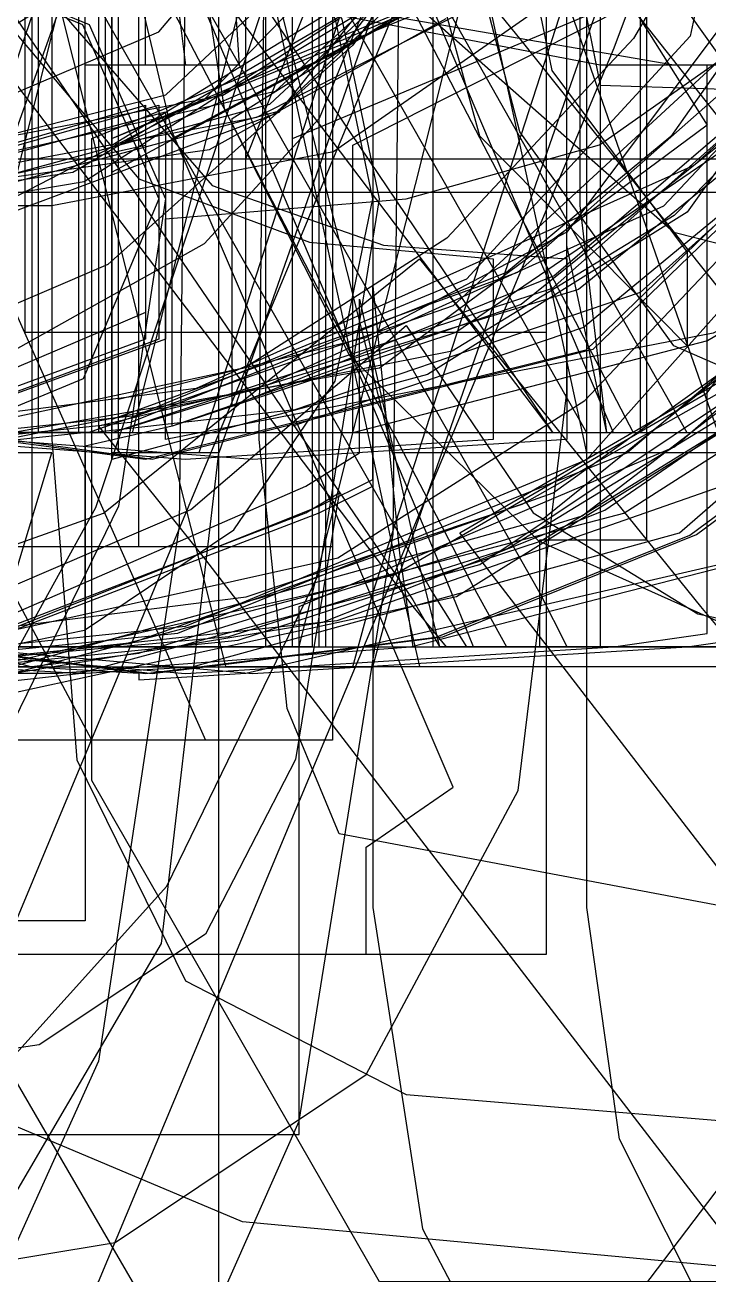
# Model space of a CAD drawing. Extents: x -3.32 to 3.32, y -1.71 to 5.73.
# Drawn here: x 0.159 to 1.061, y -0.868 to 0.781 of the extents above; entities that cross this region are included whole.
import ezdxf

# ---------------------------------------------------------------- set-up
doc = ezdxf.new("R2010")
doc.units = 0
doc.layers.get('0').update_dxf_attribs({"linetype": 'CONTINUOUS'})
for name, color, linetype in [('!', 7, 'CONTINUOUS'), ('#', 7, 'CONTINUOUS'), ('$', 7, 'CONTINUOUS'), ('%', 7, 'CONTINUOUS'), ('&', 7, 'CONTINUOUS'), ('(', 7, 'CONTINUOUS'), (')', 7, 'CONTINUOUS'), ('+', 7, 'CONTINUOUS'), (',', 7, 'CONTINUOUS'), ('.', 7, 'CONTINUOUS'), ('1', 7, 'CONTINUOUS'), ('2', 7, 'CONTINUOUS'), ('3', 7, 'CONTINUOUS'), ('4', 7, 'CONTINUOUS'), ('5', 7, 'CONTINUOUS'), ('6', 7, 'CONTINUOUS'), ('8', 7, 'CONTINUOUS'), ('9', 7, 'CONTINUOUS'), ('@', 7, 'CONTINUOUS'), ('[', 7, 'CONTINUOUS'), (']', 7, 'CONTINUOUS'), ('A', 7, 'CONTINUOUS'), ('a_', 7, 'CONTINUOUS'), ('B', 7, 'CONTINUOUS'), ('b_', 7, 'CONTINUOUS'), ('C', 7, 'CONTINUOUS'), ('c_', 7, 'CONTINUOUS'), ('D', 7, 'CONTINUOUS'), ('d_', 7, 'CONTINUOUS'), ('E', 7, 'CONTINUOUS'), ('e_', 7, 'CONTINUOUS'), ('f_', 7, 'CONTINUOUS'), ('G', 7, 'CONTINUOUS'), ('g_', 7, 'CONTINUOUS'), ('H', 7, 'CONTINUOUS'), ('h_', 7, 'CONTINUOUS'), ('I', 7, 'CONTINUOUS'), ('i_', 7, 'CONTINUOUS'), ('J', 7, 'CONTINUOUS'), ('j_', 7, 'CONTINUOUS'), ('K', 7, 'CONTINUOUS'), ('k_', 7, 'CONTINUOUS'), ('L', 7, 'CONTINUOUS'), ('l_', 7, 'CONTINUOUS'), ('M', 7, 'CONTINUOUS'), ('m_', 7, 'CONTINUOUS'), ('N', 7, 'CONTINUOUS'), ('n_', 7, 'CONTINUOUS'), ('O', 7, 'CONTINUOUS'), ('o_', 7, 'CONTINUOUS'), ('p_', 7, 'CONTINUOUS'), ('Q', 7, 'CONTINUOUS'), ('q_', 7, 'CONTINUOUS'), ('R', 7, 'CONTINUOUS'), ('S', 7, 'CONTINUOUS'), ('s_', 7, 'CONTINUOUS'), ('T', 7, 'CONTINUOUS'), ('t_', 7, 'CONTINUOUS'), ('U', 7, 'CONTINUOUS'), ('u_', 7, 'CONTINUOUS'), ('V', 7, 'CONTINUOUS'), ('v_', 7, 'CONTINUOUS'), ('W', 7, 'CONTINUOUS'), ('w_', 7, 'CONTINUOUS'), ('X', 7, 'CONTINUOUS'), ('x_', 7, 'CONTINUOUS'), ('Y', 7, 'CONTINUOUS'), ('y_', 7, 'CONTINUOUS'), ('Z', 7, 'CONTINUOUS'), ('z_', 7, 'CONTINUOUS'), ('{', 7, 'CONTINUOUS'), ('|', 7, 'CONTINUOUS'), ('}', 7, 'CONTINUOUS')]:
    doc.layers.add(name, color=color, linetype=linetype)

msp = doc.modelspace()

# ---------------------------------------------------------------- linework, layer by layer
at = {"layer": '!', "color": 7}
for points in [[(0, 1.160556), (-0.239091, 1.112459), (-0.432277, 0.981588), (-0.561459, 0.788069), (-0.608542, 0.552028), (-0.56112, 0.312567), (-0.431372, 0.116227), (-0.238074, -0.016559), (0, -0.065361), (0.237424, -0.0169), (0.43398, 0.115317), (0.567886, 0.311543), (0.617361, 0.552028), (0.568234, 0.789116), (0.434908, 0.982519), (0.238469, 1.112808), (0, 1.160556), (0, 1.160556)], [(0, 0.878333), (0.234382, 0.781983), (0.335139, 0.552028), (0.23531, 0.31433), (0, 0.216861), (-0.234178, 0.31342), (-0.326319, 0.552028), (-0.233274, 0.782914), (0, 0.878333), (0, 0.878333)]]:
    msp.add_lwpolyline(points, dxfattribs=at)
at = {"layer": '#', "color": 7}
for points in [[(0.617361, 1.504528), (0.299861, 0.243333), (0.061736, 0.243333), (0.361597, 1.433972)], [(0.044097, 1.328139), (-0.255764, 0.1375), (-0.299861, -0.038889), (-0.114653, -0.038889), (0.414514, -0.038889), (0.520347, -0.038889), (0.546806, 0.066944), (0.864306, 1.328139)]]:
    msp.add_lwpolyline(points, dxfattribs=at)
at = {"layer": '$', "color": 7}
for points in [[(-1.252361, 1.02825), (-1.393472, 0.463805), (-1.411111, 0.375639), (-1.349375, 0.322694), (-0.855785, 0.061374), (-0.299861, -0.038889), (-0.299861, -0.541583), (-0.299861, -0.682694), (-0.15875, -0.682694), (0.379236, -0.682694), (0.520347, -0.682694), (0.520347, -0.541583), (0.520347, 0.014028), (1.015105, 0.224674), (1.39008, 0.55254), (1.627845, 0.966135)], [(1.358051, 1.035694), (1.150556, 0.68439), (0.813164, 0.412461), (0.352778, 0.252223), (0.238125, 0.225694), (0.238125, 0.111028), (0.238125, -0.400472), (-0.017639, -0.400472), (-0.017639, 0.084583), (-0.017639, 0.216861), (-0.149931, 0.22561), (-0.659108, 0.306361), (-1.093611, 0.498998), (-1.014236, 0.807693), (-0.521552, 0.635273), (0, 0.560749), (0.402173, 0.616865), (0.714375, 0.790054)]]:
    msp.add_lwpolyline(points, dxfattribs=at)
at = {"layer": '%', "color": 7}
for points in [[(1.031875, 1.73389), (1.031875, 1.610446), (0.854145, 1.376801), (0.784931, 1.054807), (0.853398, 0.72152), (1.031875, 0.481557), (1.031875, 0.358057), (0.758755, 0.634698), (0.643819, 1.054807), (0.758637, 1.466749), (1.031875, 1.73389), (1.031875, 1.73389)], [(0.361597, 1.054807), (0.421524, 0.671273), (0.586813, 0.345325), (0.835727, 0.100715), (1.146528, -0.038804), (1.305278, -0.082887), (1.314097, -0.082887), (1.464028, -0.056358), (1.806724, 0.063585), (2.080757, 0.307687), (2.262502, 0.647579), (2.328333, 1.054892)]]:
    msp.add_lwpolyline(points, dxfattribs=at)
at = {"layer": '&', "color": 7}
for points in [[(-1.993194, 1.248694), (-1.873376, 0.654281), (-1.561042, 0.234472), (-1.134943, -0.006532), (-0.670278, -0.083028), (-0.582083, -0.083028), (-0.449792, -0.083028), (-0.440972, -0.083028), (-0.282222, -0.0565), (0.262276, 0.13726), (0.679097, 0.472667), (1.049514, 0.014056), (1.093611, -0.038861), (1.164167, -0.038861), (1.984375, -0.038861), (2.284236, -0.038861), (2.099028, 0.190417), (1.261181, 1.231111)], [(0.978958, 1.125278), (1.693333, 0.243333), (1.225903, 0.243333), (0.811389, 0.763695), (0.696736, 0.904806), (0.590903, 0.754861), (0.267935, 0.465439), (-0.167569, 0.278611), (-0.167569, 0.587306), (0.212618, 0.823723)]]:
    msp.add_lwpolyline(points, dxfattribs=at)
at = {"layer": '(', "color": 7}
for points in [[(0.167569, 4.970556), (0.299861, 4.970556), (0.044097, 4.273805), (-0.111163, 3.435626), (-0.185208, 2.36), (-0.113465, 1.372205), (0.079375, 0.552028), (0.396875, -0.162361), (0.246944, -0.162361), (0.002117, 0.296225), (-0.220486, 0.948889), (-0.381737, 1.732419), (-0.440972, 2.492306), (-0.385249, 3.208431), (-0.238125, 3.9475), (-0.042606, 4.555262), (0.167569, 4.970556), (0.167569, 4.970556)], [(-0.493889, 0.869528), (-0.252109, 0.144929), (0.044097, -0.391667), (0.088194, -0.444583), (0.15875, -0.444583), (0.608542, -0.444583), (0.608542, -0.303472), (0.723194, -0.224083), (0.352778, 0.640194), (0.167335, 1.421347)]]:
    msp.add_lwpolyline(points, dxfattribs=at)
at = {"layer": ')', "color": 7}
for points in [[(-0.299861, 4.970556), (-0.176389, 4.970556), (0.038195, 4.555304), (0.238125, 3.9475), (0.385249, 3.208431), (0.440972, 2.492306), (0.381737, 1.732419), (0.220486, 0.948889), (-0.002117, 0.296225), (-0.246944, -0.162361), (-0.405694, -0.162361), (-0.088194, 0.552028), (0.109056, 1.372205), (0.185208, 2.36), (0.111163, 3.435626), (-0.044097, 4.273805), (-0.299861, 4.970556), (-0.299861, 4.970556)], [(-0.167335, 1.421347), (-0.352778, 0.640194), (-0.732014, -0.224083), (-0.890764, -0.444583), (-0.617361, -0.444583), (-0.15875, -0.444583), (-0.15875, -0.303472), (-0.044097, -0.391667), (0.252109, 0.144929), (0.493889, 0.869528)]]:
    msp.add_lwpolyline(points, dxfattribs=at)
at = {"layer": '+', "color": 7}
for points in [[(-0.194028, 3.69175), (0.194028, 3.69175), (0.194028, 2.307083), (0.194028, 2.165972), (0.335139, 2.165972), (1.728611, 2.165972), (1.728611, 1.777917), (0.335139, 1.777917), (0.194028, 1.777917), (0.194028, 1.636806), (0.194028, 0.243333), (-0.194028, 0.243333), (-0.194028, 1.636806), (-0.194028, 1.777917), (-0.335139, 1.777917), (-1.728611, 1.777917), (-1.728611, 2.165972), (-0.335139, 2.165972), (-0.194028, 2.165972), (-0.194028, 2.307083), (-0.194028, 3.69175), (-0.194028, 3.69175)], [(-0.47625, 1.495694), (-0.47625, 0.102222), (-0.47625, -0.038889), (-0.335139, -0.038889), (0.335139, -0.038889), (0.47625, -0.038889), (0.47625, 0.102222), (0.47625, 1.495694)]]:
    msp.add_lwpolyline(points, dxfattribs=at)
at = {"layer": ',', "color": 7}
for points in [[(0.008819, 1.160556), (-0.23165, 1.112459), (-0.427867, 0.981588), (-0.560081, 0.788069), (-0.608542, 0.552028), (-0.479035, 0.208327), (-0.167569, 0.005194), (-0.283386, -0.24254), (-0.555625, -0.585694), (-0.79375, -0.832639), (-0.449792, -0.832639), (-0.141111, -0.832639), (-0.088194, -0.832639), (-0.052917, -0.797361), (0.34572, -0.354773), (0.546806, 0.058139), (0.626181, 0.552028), (0.577053, 0.789116), (0.443728, 0.982519), (0.247288, 1.112808), (0.008819, 1.160556), (0.008819, 1.160556)], [(0.008819, 0.878333), (0.243201, 0.781983), (0.343958, 0.552028), (0.282222, 0.146305), (0.135256, -0.154748), (-0.141111, -0.488695), (0.141111, 0.040472), (0.194028, 0.216861), (0.008819, 0.216861), (-0.229769, 0.31342), (-0.326319, 0.552028), (-0.228864, 0.782914), (0.008819, 0.878333), (0.008819, 0.878333)]]:
    msp.add_lwpolyline(points, dxfattribs=at)
at = {"layer": '.', "color": 7}
for points in [[(0, 1.160556), (-0.239091, 1.112459), (-0.432277, 0.981588), (-0.561459, 0.788069), (-0.608542, 0.552028), (-0.56112, 0.312567), (-0.431372, 0.116227), (-0.238074, -0.016559), (0, -0.065361), (0.237424, -0.0169), (0.43398, 0.115317), (0.567886, 0.311543), (0.617361, 0.552028), (0.568234, 0.789116), (0.434908, 0.982519), (0.238469, 1.112808), (0, 1.160556), (0, 1.160556)], [(0, 0.878333), (0.234382, 0.781983), (0.335139, 0.552028), (0.23531, 0.31433), (0, 0.216861), (-0.234178, 0.31342), (-0.326319, 0.552028), (-0.233274, 0.782914), (0, 0.878333), (0, 0.878333)]]:
    msp.add_lwpolyline(points, dxfattribs=at)
at = {"color": 7}
for points in [[(1.225903, 4.309083), (1.591956, 3.596437), (1.728611, 2.562861), (1.606369, 1.515037), (1.261181, 0.781305), (1.014813, 0.529893), (0.722047, 0.350821), (0, 0.208056), (-0.635, 0.349167), (-0.449792, 0.719583), (-0.017639, 0.578472), (0.489248, 0.693979), (0.881944, 1.054722), (1.121517, 1.670849), (1.208264, 2.562861), (1.147973, 3.27434), (0.996597, 3.815194), (1.225903, 4.309083), (1.225903, 4.309083)], [(-0.661458, 0.939999), (-0.961319, 0.313804), (-1.014236, 0.190332), (-0.890764, 0.12861), (-0.46962, -0.022573), (0, -0.074251), (0.439827, -0.030213), (0.838606, 0.100511), (1.188498, 0.315833), (1.481667, 0.613665), (1.711833, 0.989945)]]:
    msp.add_lwpolyline(points, dxfattribs=at)
at = {"layer": '1', "color": 7}
for points in [[(-0.026458, 5.120472), (-0.070556, 5.076389), (-1.305278, 3.841667), (-1.402292, 3.735833), (-1.305278, 3.638805), (-0.740833, 3.074361), (-0.635, 2.968528), (-0.537986, 3.074361), (-0.105833, 3.506528), (-0.105833, 0.102222), (-0.105833, -0.038889), (0.035278, -0.038889), (0.837847, -0.038889), (0.837847, 0.102222), (0.978958, 0.102222), (0.978958, 4.979361), (0.978958, 5.120472), (0.837847, 5.120472), (0.035278, 5.120472), (-0.026458, 5.120472), (-0.026458, 5.120472)], [(0.088194, 4.83825), (0.696736, 4.83825), (0.696736, 0.243333), (0.176389, 0.243333), (0.176389, 3.841667), (0.176389, 4.185639), (-0.070556, 3.938695), (-0.635, 3.37425), (-1.005417, 3.735833), (0.088194, 4.83825), (0.088194, 4.83825)]]:
    msp.add_lwpolyline(points, dxfattribs=at)
at = {"layer": '2', "color": 7}
for points in [[(-0.590903, 0.843056), (-0.837847, 0.604916), (-0.493889, 0.604916), (1.42875, 0.604916), (1.42875, 0.243333), (-1.314097, 0.243333), (-1.314097, 0.781305), (-0.079375, 1.919028)], [(-1.596319, 0.843056), (-1.596319, 0.102222), (-1.596319, -0.038889), (-1.455208, -0.038889), (1.569861, -0.038889), (1.710972, -0.038889), (1.710972, 0.102222), (1.710972, 0.746028), (1.710972, 0.887139)]]:
    msp.add_lwpolyline(points, dxfattribs=at)
at = {"layer": '3', "color": 7}
for points in [[(-1.375833, 0.913611), (-1.561042, 0.340361), (-1.596319, 0.234528), (-1.490486, 0.172778), (-0.999786, 0.00602), (-0.097014, -0.074167), (0.296957, -0.034557), (0.855486, 0.163972), (1.133435, 0.363654), (1.370075, 0.650111), (1.534629, 1.030839)], [(1.137363, 0.792517), (0.723194, 0.410917), (0.244239, 0.244102), (-0.097014, 0.208056), (-0.835987, 0.267802), (-1.243542, 0.384444), (-1.155347, 0.657861), (-1.023056, 0.587306), (-0.211667, 0.499083), (0.236839, 0.574824), (0.573264, 0.790139)]]:
    msp.add_lwpolyline(points, dxfattribs=at)
at = {"layer": '4', "color": 7}
for points in [[(0.449792, 4.83825), (0.970139, 4.83825), (0.970139, 1.866111), (1.11125, 1.866111), (1.11125, 1.725), (1.481667, 1.725), (1.481667, 1.381028), (1.11125, 1.381028), (0.970139, 1.381028), (0.970139, 1.239916), (0.970139, 0.243333), (0.449792, 0.243333), (0.449792, 4.83825), (0.449792, 4.83825)], [(0.167569, 1.098805), (0.167569, 0.102222), (0.167569, -0.038889), (0.308681, -0.038889), (1.11125, -0.038889), (1.252361, -0.038889), (1.252361, 0.102222), (1.252361, 1.098805)]]:
    msp.add_lwpolyline(points, dxfattribs=at)
at = {"layer": '5', "color": 7}
for points in [[(-1.596319, 1.063528), (-1.596319, 0.402083), (-1.596319, 0.313889), (-1.516944, 0.269806), (-1.009718, 0.061582), (-0.167569, -0.074167), (0.360272, -0.021003), (0.9525, 0.216861), (1.219389, 0.443052), (1.434964, 0.75732), (1.579082, 1.167373)], [(1.187092, 0.885512), (1.010537, 0.634123), (0.79375, 0.455), (0.297658, 0.256873), (-0.167569, 0.208056), (-0.854702, 0.310463), (-1.314097, 0.490278), (-1.314097, 0.843056), (-0.81929, 0.621631), (-0.255764, 0.51675), (0.221831, 0.587239), (0.599722, 0.807778)]]:
    msp.add_lwpolyline(points, dxfattribs=at)
at = {"layer": '6', "color": 7}
for points in [[(0.352778, 3.224306), (0.840918, 3.047083), (1.210258, 2.719212), (1.444105, 2.297721), (1.525764, 1.839639), (1.398027, 1.097768), (1.075972, 0.61375), (0.726831, 0.375752), (0.352778, 0.252139), (0.352778, 0.631389), (0.659289, 0.796278), (0.899125, 1.053586), (1.055405, 1.386428), (1.11125, 1.777917), (1.05531, 2.163076), (0.898872, 2.486259), (0.659004, 2.733084), (0.352778, 2.889167), (0.352778, 3.224306), (0.352778, 3.224306)], [(-1.695463, 1.220055), (-1.375833, 0.560833), (-0.828045, 0.106036), (-0.470954, -0.025133), (-0.061736, -0.082972), (0.070556, -0.082972), (0.070556, -0.091721), (0.229306, -0.074223), (0.758649, 0.069439), (1.27, 0.41086), (1.656464, 0.992538)]]:
    msp.add_lwpolyline(points, dxfattribs=at)
at = {"layer": '8', "color": 7}
for points in [[(1.298043, 0.907325), (1.031875, 0.534361), (0.689648, 0.320048), (0.273403, 0.208056), (0.273403, 0.587306), (0.766973, 0.852909)], [(-1.573227, 0.789998), (-1.27, 0.331669), (-0.782996, 0.035325), (-0.141111, -0.091664), (-0.008819, -0.100413), (-0.008819, -0.109162), (0.141111, -0.100413), (0.727724, 0.027299), (1.217083, 0.331754), (1.552155, 0.796895)]]:
    msp.add_lwpolyline(points, dxfattribs=at)
at = {"layer": '9', "color": 7}
for points in [[(1.178438, 1.135503), (0.961319, 0.763695), (0.714989, 0.500306), (0.448871, 0.328924), (-0.114653, 0.208056), (-0.713663, 0.254471), (-1.190625, 0.402083), (-1.049514, 0.701944), (-0.653265, 0.583976), (-0.194028, 0.552028), (0.344392, 0.689054), (0.723194, 1.045917)], [(-1.252361, 0.931222), (-1.508125, 0.384416), (-1.561042, 0.278583), (-1.455208, 0.208027), (-0.841289, -0.019772), (-0.114653, -0.074195), (0.571503, 0.078159), (0.897007, 0.285719), (1.190625, 0.596083), (1.437687, 1.017857)]]:
    msp.add_lwpolyline(points, dxfattribs=at)
at = {"layer": '@', "color": 7}
msp.add_lwpolyline([(-1.208264, 1.001693), (-0.806332, 0.620534), (-0.246944, 0.472526), (-0.229306, 0.472526), (-0.097014, 0.472526), (-0.088194, 0.472526), (0.070556, 0.507804), (0.493889, 0.666554), (0.635, 0.842943), (1.014236, 0.507804), (1.605139, 0.357859), (2.274853, 0.503831), (2.786944, 0.913498)], dxfattribs=at)
at = {"layer": '[', "color": 7}
for points in [[(-0.652639, 5.252778), (-0.652639, 5.111667), (-0.652639, -0.303472), (-0.652639, -0.444583), (-0.511528, -0.444583), (0.705556, -0.444583), (0.846667, -0.444583), (0.846667, -0.303472), (0.846667, 0.234528), (0.846667, 0.375639), (0.705556, 0.375639), (0.15875, 0.375639), (0.15875, 4.432584), (0.705556, 4.432584), (0.705556, 4.573695), (0.846667, 4.573695), (0.846667, 5.111667), (0.846667, 5.252778), (0.705556, 5.252778), (-0.511528, 5.252778), (-0.652639, 5.252778), (-0.652639, 5.252778)], [(-0.370417, 4.970556), (0.564444, 4.970556), (0.564444, 4.714806), (0.017639, 4.714806), (-0.123472, 4.714806), (-0.123472, 4.573695), (-0.123472, 0.234528), (-0.123472, 0.093417), (0.017639, 0.093417), (0.564444, 0.093417), (0.564444, -0.162361), (-0.370417, -0.162361), (-0.370417, 4.970556), (-0.370417, 4.970556)]]:
    msp.add_lwpolyline(points, dxfattribs=at)
at = {"layer": ']', "color": 7}
for points in [[(-0.652639, 5.252778), (-0.652639, 5.111667), (-0.652639, 4.573695), (-0.652639, 4.432584), (-0.511528, 4.432584), (0.026458, 4.432584), (0.026458, 0.375639), (-0.511528, 0.375639), (-0.652639, 0.375639), (-0.652639, 0.234528), (-0.652639, -0.303472), (-0.652639, -0.444583), (-0.511528, -0.444583), (0.705556, -0.444583), (0.846667, -0.444583), (0.846667, -0.303472), (0.846667, 5.111667), (0.846667, 5.252778), (0.705556, 5.252778), (-0.511528, 5.252778), (-0.652639, 5.252778), (-0.652639, 5.252778)], [(-0.370417, 4.970556), (0.564444, 4.970556), (0.564444, -0.162361), (-0.370417, -0.162361), (-0.370417, 0.093417), (0.167569, 0.093417), (0.308681, 0.093417), (0.308681, 0.234528), (0.308681, 4.573695), (0.167569, 4.573695), (0.167569, 4.714806), (-0.370417, 4.714806), (-0.370417, 4.970556), (-0.370417, 4.970556)]]:
    msp.add_lwpolyline(points, dxfattribs=at)
at = {"layer": 'A', "color": 7}
msp.add_lwpolyline([(-0.493889, 5.111667), (-0.529167, 5.014639), (-2.2225, 0.146305), (-2.293056, -0.038889), (-2.090208, -0.038889), (-1.27, -0.038889), (-1.164167, -0.038889), (-1.137708, 0.058139), (-0.820208, 0.966528), (-0.626181, 0.966528), (0.635, 0.966528), (0.820208, 0.966528), (1.137708, 0.058139), (1.172986, -0.038889), (1.27, -0.038889), (2.090208, -0.038889), (2.293056, -0.038889), (2.2225, 0.146305), (0.529167, 5.014639), (0.396875, 4.970556), (0.396875, 5.111667), (-0.396875, 5.111667), (-0.493889, 5.111667), (-0.493889, 5.111667)], dxfattribs=at)
at = {"layer": 'a_', "color": 7}
for points in [[(-1.658056, 1.20478), (-1.554956, 0.620234), (-1.27, 0.217002), (-0.85544, -0.006553), (-0.379236, -0.074026), (-0.255764, -0.065277), (-0.15875, -0.038748), (-0.15875, -0.056246), (0.017639, -0.012134), (0.37759, 0.1421), (0.661458, 0.384727), (0.829028, 0.137782), (1.046047, 0.004302), (1.287639, -0.047412), (1.375833, -0.047412), (1.411111, 0.031949), (1.631597, 0.472921), (1.702153, 0.614032), (1.552222, 0.666667), (1.508125, 0.719583), (1.455208, 0.869528)], [(1.181806, 0.816583), (1.261181, 0.587306), (1.340556, 0.51675), (1.217083, 0.269806), (1.014236, 0.357972), (0.811389, 0.640194), (0.705556, 1.045917), (0.546806, 0.657861), (0.39482, 0.492476), (0.123472, 0.340361), (0.123472, 0.543194), (0.395251, 0.683709), (0.608542, 0.904806)]]:
    msp.add_lwpolyline(points, dxfattribs=at)
at = {"layer": 'B', "color": 7}
for points in [[(-1.728611, 4.979361), (-1.728611, 0.102222), (-1.5875, 0.102222), (-1.5875, -0.038889), (-0.79375, -0.038889), (-0.661458, -0.038889), (-0.652639, -0.038889), (-0.520347, -0.038889), (0.246944, -0.038889), (0.57047, -0.004557), (1.102431, 0.181583), (1.377989, 0.37435), (1.614894, 0.654799), (1.780776, 1.031578)], [(1.382623, 0.79911), (0.970139, 0.428528), (0.514639, 0.273404), (0.246944, 0.243333), (-0.379236, 0.243333), (-0.379236, 0.543194), (0.194028, 0.543194), (0.56568, 0.614367), (0.855486, 0.816583)]]:
    msp.add_lwpolyline(points, dxfattribs=at)
at = {"layer": 'b_', "color": 7}
for points in [[(-1.693333, 5.243972), (-1.693333, 0.102222), (-1.552222, 0.102222), (-1.552222, -0.038889), (-0.79375, -0.038889), (-0.661458, -0.038889), (-0.652639, 0.093417), (-0.626181, 0.419722), (-0.626181, 0.260972), (-0.626181, 0.181583), (-0.555625, 0.146305), (-0.156554, -0.012783), (0.3175, -0.074167), (0.701129, -0.026402), (1.035693, 0.108329), (1.317635, 0.31718), (1.543403, 0.587306), (1.831268, 1.260113)], [(1.555575, 1.332288), (1.305278, 0.746028), (0.898552, 0.352232), (0.3175, 0.208056), (-0.041738, 0.255162), (-0.343958, 0.366806), (-0.343958, 0.666667), (0.052917, 0.560833), (0.48147, 0.676795), (0.811389, 0.984167)]]:
    msp.add_lwpolyline(points, dxfattribs=at)
at = {"layer": 'C', "color": 7}
for points in [[(-1.518462, 1.037438), (-1.278819, 0.666751), (-0.981881, 0.369682), (-0.635693, 0.148253), (0.167569, -0.065277), (0.308681, -0.074026), (0.308681, -0.082774), (0.449792, -0.074026), (1.173268, 0.092288), (1.781528, 0.499224), (1.896181, 0.605058), (1.781528, 0.702086), (1.234722, 1.187169)], [(1.128889, 0.896029), (1.464028, 0.604973), (1.05861, 0.364819), (0.590903, 0.24339), (0.590903, 0.62264), (1.128889, 0.896029), (1.128889, 0.896029)], [(0.432153, 0.869669), (0.440972, 0.728558), (0.3175, 0.728558), (0.3175, 0.852002)]]:
    msp.add_lwpolyline(points, dxfattribs=at)
at = {"layer": 'c_', "color": 7}
for points in [[(-1.502161, 1.203068), (-1.158551, 0.571434), (-0.619312, 0.12857), (0.088194, -0.065277), (0.229306, -0.074026), (0.238125, -0.074026), (0.379236, -0.065277), (1.021679, 0.11131), (1.508125, 0.534446), (1.569861, 0.613835), (1.508125, 0.702029), (1.208264, 1.134168)], [(0.352778, 0.869528), (0.370417, 0.728417), (0.238125, 0.728417), (0.238125, 0.851861)], [(1.058333, 0.860751), (1.208264, 0.640251), (0.895111, 0.382098), (0.511528, 0.252195), (0.511528, 0.631445), (1.058333, 0.860751), (1.058333, 0.860751)]]:
    msp.add_lwpolyline(points, dxfattribs=at)
at = {"layer": 'D', "color": 7}
for points in [[(-2.054931, 4.979361), (-2.054931, 0.102222), (-1.913819, 0.102222), (-1.913819, -0.038889), (-1.120069, -0.038889), (-0.987778, -0.038889), (-0.978958, -0.038889), (-0.846667, -0.038889), (-0.070556, -0.038889), (0.450615, 0.026703), (0.814412, 0.149004), (1.199444, 0.366806), (1.566893, 0.707091), (1.876393, 1.192281)], [(1.358601, 0.888272), (1.040694, 0.596111), (0.384269, 0.301707), (-0.070556, 0.243333), (-0.705556, 0.243333), (-0.705556, 0.543194), (-0.335139, 0.543194), (0.419633, 0.688567), (0.716028, 0.867973)]]:
    msp.add_lwpolyline(points, dxfattribs=at)
at = {"layer": 'd_', "color": 7}
for points in [[(-1.807296, 1.144451), (-1.645428, 0.741975), (-1.411111, 0.39325), (-1.411111, 0.384501), (-1.402292, 0.39325), (-0.898871, 0.035738), (-0.326319, -0.074167), (0.147735, -0.012783), (0.546806, 0.146305), (0.617361, 0.181583), (0.617361, 0.260972), (0.617361, 0.437361), (0.652639, 0.084583), (0.670278, -0.038889), (0.79375, -0.038889), (1.552222, -0.038889), (1.693333, -0.038889), (1.693333, 0.102222), (1.693333, 5.243972)], [(0.890764, 5.102861), (1.411111, 5.102861), (1.411111, 0.243333), (0.926042, 0.243333), (0.890764, 0.543194), (0.890764, 0.560692), (0.890764, 5.10272), (0.890764, 5.102861)], [(-0.820208, 0.984167), (-0.497735, 0.676181), (-0.070556, 0.560833), (0.335139, 0.675472), (0.335139, 0.366806), (0.032919, 0.255162), (-0.326319, 0.208056), (-0.798711, 0.290761), (-1.199444, 0.569639), (-1.199444, 0.578388), (-1.535907, 1.226289)]]:
    msp.add_lwpolyline(points, dxfattribs=at)
at = {"layer": 'E', "color": 7}
for points in [[(-1.5875, 4.979361), (-1.5875, 0.102222), (-1.446389, 0.102222), (-1.446389, -0.038889), (-0.643819, -0.038889), (-0.502708, -0.038889), (-0.502708, 0.102222), (-0.370417, 0.102222), (-0.370417, -0.038889), (1.605139, -0.038889), (1.74625, -0.038889), (1.74625, 0.102222), (1.74625, 0.701944), (1.74625, 0.843056)], [(-0.229306, 0.560833), (1.464028, 0.560833), (1.464028, 0.243333), (-0.229306, 0.243333), (-0.229306, 0.560833), (-0.229306, 0.560833)]]:
    msp.add_lwpolyline(points, dxfattribs=at)
at = {"layer": 'e_', "color": 7}
for points in [[(-0.308681, 3.69175), (-0.308681, 3.3125), (-0.694021, 3.084147), (-0.943681, 2.748056), (-1.082253, 2.318919), (-1.120069, 1.936667), (-1.05349, 1.423618), (-0.837847, 0.992972), (-0.454767, 0.695884), (0.079375, 0.587306), (0.464504, 0.65953), (0.908403, 0.887139), (1.058333, 0.649028), (0.626202, 0.328434), (-0.008819, 0.216861), (-0.630863, 0.35377), (-1.128642, 0.728209), (-1.458974, 1.285744), (-1.578681, 1.971944), (-1.478945, 2.593704), (-1.206887, 3.110369), (-0.803225, 3.487773), (-0.308681, 3.69175), (-0.308681, 3.69175)], [(-1.72025, 1.185534), (-1.331489, 0.537232), (-0.744414, 0.096989), (-0.392069, -0.02327), (-0.008819, -0.065305), (0.42775, -0.025617), (0.794967, 0.090506), (1.102045, 0.278655), (1.358194, 0.534417), (1.419931, 0.613806), (1.367014, 0.702001), (1.075972, 1.151807)]]:
    msp.add_lwpolyline(points, dxfattribs=at)
at = {"layer": 'f_', "color": 7}
msp.add_lwpolyline([(-0.846667, 2.977361), (-0.846667, 0.102222), (-0.846667, -0.038889), (-0.705556, -0.038889), (0.097014, -0.038889), (0.238125, -0.038889), (0.238125, 0.102222), (0.238125, 2.977361)], dxfattribs=at)
at = {"layer": 'G', "color": 7}
for points in [[(-1.831784, 1.51624), (-1.446389, 0.719696), (-1.169479, 0.420494), (-0.845222, 0.190628), (-0.088194, -0.056415), (0.061736, -0.073913), (0.070556, -0.073913), (0.202847, -0.073913), (0.667223, -0.039002), (1.127929, 0.078713), (1.556042, 0.298705), (1.922639, 0.640448), (1.949097, 0.68456), (1.949097, 0.728671), (1.949097, 2.616004)], [(0.343958, 2.474639), (1.666875, 2.474639), (1.666875, 0.790139), (1.38928, 0.541765), (1.066077, 0.374856), (0.343958, 0.234528), (0.343958, 0.525556), (0.661458, 0.552084), (0.916394, 0.623035), (1.128889, 0.772556), (1.164167, 0.81664), (1.164167, 0.869584), (1.164167, 2.069029), (1.164167, 2.21014), (1.023056, 2.21014), (0.343958, 2.21014), (0.343958, 2.474695), (0.343958, 2.474639)]]:
    msp.add_lwpolyline(points, dxfattribs=at)
at = {"layer": 'g_', "color": 7}
for points in [[(0.934861, 3.69175), (1.393472, 3.69175), (1.393472, 0.111028), (1.393472, 0.102279), (1.240007, -0.533557), (0.926042, -0.947249), (0.483054, -1.181614), (-0.070556, -1.255916), (-0.677379, -1.14702), (-1.181806, -0.823749), (-0.917222, -0.559194), (-0.599722, -0.806138), (-0.141111, -0.894304), (0.277446, -0.82479), (0.608542, -0.603277), (0.809118, -0.228489), (0.873125, 0.296306), (0.873125, 3.427195), (0.934861, 3.691807), (0.934861, 3.69175)], [(-0.837847, 0.992972), (-0.511537, 0.679218), (-0.079375, 0.560833), (0.3175, 0.675472), (0.3175, 0.366806), (0.018217, 0.256951), (-0.335139, 0.208056), (-0.920172, 0.353142), (-1.331736, 0.746028), (-1.582582, 1.324005)], [(-0.718363, -0.026029), (-0.335139, -0.074167), (0.135689, -0.013683), (0.529167, 0.1375), (0.573264, 0.164029), (0.515411, -0.187945), (0.396875, -0.418083), (0.177496, -0.564168), (-0.141111, -0.612082), (-0.502708, -0.541527), (-0.811389, -0.303416)]]:
    msp.add_lwpolyline(points, dxfattribs=at)
at = {"layer": 'H', "color": 7}
msp.add_lwpolyline([(0.917222, 2.157139), (0.917222, 0.102222), (0.917222, -0.038889), (1.058333, -0.038889), (1.852083, -0.038889), (1.993194, -0.038889), (1.993194, 0.102222), (1.993194, 4.979361)], dxfattribs=at)
at = {"layer": 'h_', "color": 7}
for points in [[(0.414514, 3.735833), (0.855131, 3.627365), (1.225903, 3.321305), (1.374538, 3.096358), (1.455051, 2.822312), (1.499306, 2.20125), (1.499306, 0.243333), (0.978958, 0.243333), (0.978958, 2.130694), (0.958015, 2.581961), (0.855486, 2.986195), (0.597039, 3.289545), (0.167569, 3.409528), (-0.238125, 3.3125), (-0.238125, 3.541806), (0.090029, 3.677089), (0.414514, 3.735833), (0.414514, 3.735833)], [(0.696736, 2.130694), (0.696736, 0.102222), (0.696736, -0.038889), (0.837847, -0.038889), (1.640417, -0.038889), (1.781528, -0.038889), (1.781528, 0.102222), (1.781528, 0.234528), (1.781528, 2.20125)]]:
    msp.add_lwpolyline(points, dxfattribs=at)
at = {"layer": 'I', "color": 7}
for points in [[(-0.537986, 5.120472), (-0.537986, 4.979361), (-0.537986, 0.102222), (-0.537986, -0.038889), (-0.396875, -0.038889), (0.414514, -0.038889), (0.555625, -0.038889), (0.555625, 0.102222), (0.555625, 4.979361), (0.414514, 4.979361), (0.414514, 5.120472), (-0.396875, 5.120472), (-0.537986, 5.120472), (-0.537986, 5.120472)], [(-0.255764, 4.83825), (0.273403, 4.83825), (0.273403, 0.243333), (-0.255764, 0.243333), (-0.255764, 4.83825), (-0.255764, 4.83825)]]:
    msp.add_lwpolyline(points, dxfattribs=at)
at = {"layer": 'i_', "color": 7}
for points in [[(-0.546806, 3.973972), (-0.546806, 3.832861), (-0.546806, 0.102222), (-0.546806, -0.038889), (-0.405694, -0.038889), (0.405694, -0.038889), (0.546806, -0.038889), (0.546806, 0.102222), (0.546806, 3.832861), (0.405694, 3.832861), (0.405694, 3.973972), (-0.405694, 3.973972), (-0.546806, 3.973972), (-0.546806, 3.973972)], [(-0.264583, 3.69175), (0.264583, 3.69175), (0.264583, 0.243333), (-0.264583, 0.243333), (-0.264583, 3.69175), (-0.264583, 3.69175)]]:
    msp.add_lwpolyline(points, dxfattribs=at)
at = {"layer": 'J', "color": 7}
for points in [[(0.617361, 4.935278), (1.146528, 4.935278), (1.146528, 1.284028), (1.03596, 0.766453), (0.740833, 0.446195), (0.304417, 0.265689), (-0.229306, 0.208056), (-0.850382, 0.316408), (-1.499306, 0.578472), (-1.305278, 0.869528), (-0.943681, 0.719583), (-0.308681, 0.61375), (0.042912, 0.647966), (0.335139, 0.7725), (0.537656, 1.011923), (0.617361, 1.34575), (0.617361, 4.935278), (0.617361, 4.935278)], [(-1.481667, 1.125362), (-1.825625, 0.58739), (-1.887361, 0.481557), (-1.790347, 0.402168), (-1.015036, 0.048261), (-0.229306, -0.074082), (0.370305, -0.01188), (0.899583, 0.20814), (1.282707, 0.637139), (1.42875, 1.284112)]]:
    msp.add_lwpolyline(points, dxfattribs=at)
at = {"layer": 'j_', "color": 7}
for points in [[(-0.149931, 3.69175), (0.370417, 3.69175), (0.370417, 0.895972), (0.362142, 0.120277), (0.255764, -0.585694), (0.130894, -0.862375), (-0.052917, -1.07075), (-0.315313, -1.206298), (-0.687917, -1.255972), (-1.243542, -1.123695), (-1.120069, -0.885556), (-0.79375, -0.956111), (-0.536924, -0.88944), (-0.352778, -0.717972), (-0.194028, -0.224083), (-0.149931, 0.895972), (-0.149931, 0.904721), (-0.149931, 3.691666), (-0.149931, 3.69175)], [(-0.432153, 0.904806), (-0.467431, -0.18), (-0.590903, -0.568056), (-0.79375, -0.673889), (-1.128889, -0.612139), (-1.252361, -0.532778), (-1.322917, -0.665084), (-1.578681, -1.141305), (-1.640417, -1.264806), (-1.534583, -1.326528), (-1.143388, -1.481013), (-0.687917, -1.538194), (-0.229694, -1.474031), (0.123472, -1.29125), (0.367687, -1.009409), (0.520347, -0.665084), (0.644121, 0.109676), (0.652639, 0.895972)]]:
    msp.add_lwpolyline(points, dxfattribs=at)
at = {"layer": 'K', "color": 7}
for points in [[(0.749653, 4.83825), (1.322917, 4.83825), (-0.105833, 2.545194), (0.008819, 2.474639), (-0.105833, 2.395278), (1.42875, 0.243333), (0.855486, 0.243333), (-0.370417, 2.060139), (-0.370417, 2.959722), (0.749653, 4.83825), (0.749653, 4.83825)], [(-0.635, 1.936808), (0.670278, 0.023002), (0.705556, -0.038748), (0.784931, -0.038748), (1.702153, -0.038748), (1.975556, -0.038748), (1.816806, 0.181724), (0.185208, 2.47478)]]:
    msp.add_lwpolyline(points, dxfattribs=at)
at = {"layer": 'k_', "color": 7}
for points in [[(0.705556, 3.69175), (1.252361, 3.69175), (0.097014, 2.051305), (0.211667, 1.971944), (0.105833, 1.88375), (1.402292, 0.243333), (0.855486, 0.243333), (-0.15875, 1.583889), (-0.15875, 2.412917), (0.705556, 3.69175), (0.705556, 3.69175)], [(-0.414514, 1.442721), (0.670278, 0.013971), (0.714375, -0.038945), (0.784931, -0.038945), (1.702153, -0.038945), (1.993194, -0.038945), (1.807986, 0.19036), (0.396875, 1.971888)]]:
    msp.add_lwpolyline(points, dxfattribs=at)
at = {"layer": 'L', "color": 7}
for points in [[(-1.314097, 5.120472), (-1.314097, 4.979361), (-1.455208, 4.979361), (-1.455208, 0.102222), (-1.455208, -0.038889), (-1.314097, -0.038889), (1.728611, -0.038889), (1.869722, -0.038889), (1.869722, 0.102222), (1.869722, 0.701944), (1.869722, 0.843056), (1.728611, 0.843056), (-0.370417, 0.843056), (-0.370417, 4.979361), (-0.370417, 5.120472), (-0.511528, 5.120472), (-1.314097, 5.120472), (-1.314097, 5.120472)], [(-1.172986, 4.83825), (-0.652639, 4.83825), (-0.652639, 0.701944), (-0.652639, 0.560833), (-0.511528, 0.560833), (1.5875, 0.560833), (1.5875, 0.243333), (-1.172986, 0.243333), (-1.172986, 4.83825), (-1.172986, 4.83825)]]:
    msp.add_lwpolyline(points, dxfattribs=at)
at = {"layer": 'l_', "color": 7}
for points in [[(-0.79375, 5.385084), (-0.79375, 5.243972), (-0.79375, 1.363417), (-0.79375, 1.284028), (-0.687917, 0.587306), (-0.460979, 0.198654), (-0.035278, -0.038889), (0.370417, -0.074167), (0.934861, -0.038889), (1.058333, -0.021391), (1.058333, 0.102081), (1.058333, 0.587165), (1.058333, 0.728276), (0.917222, 0.728276), (0.458611, 0.816442), (0.343281, 0.9512), (0.299861, 1.239775), (0.299861, 5.243831), (0.299861, 5.384942), (0.15875, 5.384942), (-0.652639, 5.384942), (-0.79375, 5.384942), (-0.79375, 5.385084)], [(-0.511528, 5.102861), (0.017639, 5.102861), (0.017639, 1.239916), (0.094975, 0.83182), (0.308681, 0.578472), (0.534069, 0.494769), (0.776111, 0.472639), (0.776111, 0.234528), (0.370417, 0.207999), (0.026458, 0.234528), (-0.26098, 0.394626), (-0.423333, 0.684306), (-0.511528, 1.284028), (-0.511528, 1.363417), (-0.511528, 5.102861), (-0.511528, 5.102861)]]:
    msp.add_lwpolyline(points, dxfattribs=at)
at = {"layer": 'M', "color": 7}
msp.add_lwpolyline([(-1.305278, 2.721583), (-0.485069, 0.693139), (-0.449792, 0.604916), (-0.352778, 0.604916), (-0.141111, 0.604916), (-0.008819, 0.604916), (0, 0.604916), (0.132292, 0.604916), (0.352778, 0.604916), (0.449792, 0.604916), (0.485069, 0.693139), (1.305278, 2.721583), (1.305278, 0.102222), (1.305278, -0.038889), (1.446389, -0.038889), (2.248958, -0.038889), (2.390069, -0.038889), (2.390069, 0.102222), (2.390069, 4.979361)], dxfattribs=at)
at = {"layer": 'm_', "color": 7}
for points in [[(-0.687917, 3.718477), (-0.246919, 3.611454), (0.114653, 3.277504), (0.252044, 2.813517), (0.255764, 2.201532), (0.255764, 0.243616), (-0.255764, 0.243616), (-0.255764, 2.130977), (-0.308681, 2.951199), (-0.47625, 3.268699), (-0.846667, 3.400977), (-1.252361, 3.295143), (-1.252361, 3.542088), (-0.687917, 3.718477), (-0.687917, 3.718477)], [(-0.537986, 2.130836), (-0.537986, 0.102363), (-0.537986, -0.038748), (-0.396875, -0.038748), (0.396875, -0.038748), (0.537986, -0.038748), (0.537986, 0.102363), (0.537986, 2.201391)]]:
    msp.add_lwpolyline(points, dxfattribs=at)
at = {"layer": 'N', "color": 7}
for points in [[(-0.802569, 2.915752), (0.837847, 0.03178), (0.873125, -0.038776), (0.961319, -0.038776), (1.763889, -0.038776), (1.905, -0.038776), (1.905, 0.102335), (1.905, 4.979474)], [(1.102431, 4.83825), (1.622778, 4.83825), (1.622778, 0.243333), (1.031875, 0.243333), (-0.537986, 3.021472), (-0.537986, 3.965139), (0.837847, 1.548611), (1.102431, 1.081195), (1.102431, 1.619167), (1.102431, 4.83825), (1.102431, 4.83825)]]:
    msp.add_lwpolyline(points, dxfattribs=at)
at = {"layer": 'n_', "color": 7}
for points in [[(0.335139, 3.735833), (0.775756, 3.627365), (1.146528, 3.321305), (1.295163, 3.096358), (1.375676, 2.822312), (1.419931, 2.20125), (1.419931, 0.243333), (0.899583, 0.243333), (0.899583, 2.130694), (0.87864, 2.581961), (0.776111, 2.986195), (0.517664, 3.289545), (0.088194, 3.409528), (-0.3175, 3.3125), (-0.3175, 3.541806), (0.010654, 3.677089), (0.335139, 3.735833), (0.335139, 3.735833)], [(0.617361, 2.130694), (0.617361, 0.102222), (0.617361, -0.038889), (0.758472, -0.038889), (1.561042, -0.038889), (1.702153, -0.038889), (1.702153, 0.102222), (1.702153, 0.234528), (1.702153, 2.20125)]]:
    msp.add_lwpolyline(points, dxfattribs=at)
at = {"layer": 'O', "color": 7}
for points in [[(0.273403, 4.873528), (0.888384, 4.685239), (1.384653, 4.282639), (1.75369, 3.564821), (1.887361, 2.562861), (1.753738, 1.556824), (1.384653, 0.83425), (0.888478, 0.432207), (0.273403, 0.243333), (0.273403, 0.631389), (0.678163, 0.797318), (1.014236, 1.125278), (1.269911, 1.723949), (1.367014, 2.562861), (1.27006, 3.398267), (1.014236, 4.000417), (0.678096, 4.330715), (0.273403, 4.494306), (0.273403, 4.873528), (0.273403, 4.873528)], [(-1.839195, 1.030167), (-1.596319, 0.657946), (-1.296669, 0.359679), (-0.948524, 0.137479), (-0.141111, -0.074082), (-0.008819, -0.082831), (0.008819, -0.082831), (0.141111, -0.074082), (0.948524, 0.137479), (1.296669, 0.359679), (1.596319, 0.657946), (1.839195, 1.030167)]]:
    msp.add_lwpolyline(points, dxfattribs=at)
at = {"layer": 'o_', "color": 7}
for points in [[(0.273403, 3.674083), (0.816539, 3.479095), (1.227541, 3.108125), (1.487793, 2.59019), (1.578681, 1.954306), (1.48501, 1.327312), (1.220119, 0.818841), (0.80819, 0.454769), (0.273403, 0.260972), (0.273403, 0.622584), (0.584505, 0.813258), (0.820646, 1.115449), (0.970579, 1.504138), (1.023056, 1.954306), (0.966622, 2.445429), (0.802569, 2.871528), (0.57528, 3.148434), (0.273403, 3.321305), (0.273403, 3.674083), (0.273403, 3.674083)], [(-1.73268, 1.204084), (-1.391828, 0.574144), (-0.855566, 0.131618), (-0.149931, -0.065277), (-0.008819, -0.074026), (0, -0.074026), (0.141111, -0.065277), (0.840623, 0.129011), (1.383936, 0.566414), (1.735784, 1.192889)]]:
    msp.add_lwpolyline(points, dxfattribs=at)
at = {"layer": 'p_', "color": 7}
for points in [[(-1.684514, 3.832861), (-1.684514, -1.370639), (-1.684514, -1.51175), (-1.543403, -1.51175), (-0.740833, -1.51175), (-0.599722, -1.51175), (-0.599722, -1.370639), (-0.599722, 0.172778), (-0.537986, 0.1375), (-0.144509, -0.013683), (0.326319, -0.074167), (0.709791, -0.026049), (1.044332, 0.109271), (1.326342, 0.31824), (1.552222, 0.587306), (1.840148, 1.251565)], [(1.564334, 1.323825), (1.314097, 0.746028), (0.907551, 0.353195), (0.326319, 0.208056), (-0.027036, 0.256951), (-0.326319, 0.366806), (-0.326319, 0.657861), (0.061736, 0.552028), (0.491281, 0.667323), (0.820208, 0.975361)]]:
    msp.add_lwpolyline(points, dxfattribs=at)
at = {"layer": 'Q', "color": 7}
for points in [[(-2.06284, 1.508895), (-1.666875, 0.710834), (-1.387057, 0.412818), (-1.06072, 0.185093), (-0.299861, -0.056443), (-0.291042, -0.056443), (-0.282222, -0.056443), (-0.167569, -0.056443), (-0.035278, -0.056443), (-0.035278, -0.259276), (-0.035278, -0.294554), (-0.017639, -0.329832), (0.423333, -1.088332), (0.467431, -1.158888), (0.546806, -1.158888), (1.419931, -1.158888), (1.710972, -1.158888), (1.534583, -0.929554), (0.732014, 0.111112), (1.288665, 0.434906), (1.736383, 0.966983)], [(1.442494, 1.011369), (1.00076, 0.542184), (0.47625, 0.305084), (0.255764, 0.252139), (0.396875, 0.07575), (1.128889, -0.87675), (0.626181, -0.87675), (0.246944, -0.215278), (0.246944, 0.631389), (0.651705, 0.797318)]]:
    msp.add_lwpolyline(points, dxfattribs=at)
at = {"layer": 'q_', "color": 7}
for points in [[(-1.831989, 1.251396), (-1.543403, 0.587306), (-1.034852, 0.109324), (-0.700724, -0.026029), (-0.3175, -0.074167), (0.153328, -0.013683), (0.546806, 0.1375), (0.617361, 0.172778), (0.617361, -0.382861), (0.683083, -0.8071), (0.871259, -1.165689), (1.168407, -1.428309), (1.561042, -1.564639), (1.666875, -1.573388), (1.710972, -1.485193), (1.807986, -1.282332), (1.878542, -1.132415), (1.922639, -1.06186), (2.002014, -0.947221), (1.887361, -0.867832), (1.719792, -0.638526), (1.702153, -0.329832), (1.702153, 3.832946)], [(0.9525, 3.69175), (1.419931, 3.69175), (1.419931, -0.329916), (1.446389, -0.709167), (1.649236, -0.982584), (1.631597, -1.009112), (1.552222, -1.159057), (1.516944, -1.229613), (1.260538, -1.116816), (1.066092, -0.935036), (0.942732, -0.688878), (0.899583, -0.382946), (0.899583, 3.453526), (0.9525, 3.691666), (0.9525, 3.69175)], [(-0.811389, 0.992972), (-0.480332, 0.679472), (-0.044097, 0.560833), (0.343958, 0.666667), (0.343958, 0.366806), (0.041265, 0.256368), (-0.3175, 0.208056), (-0.898123, 0.353142), (-1.305278, 0.746028), (-1.556124, 1.324005)]]:
    msp.add_lwpolyline(points, dxfattribs=at)
at = {"layer": 'R', "color": 7}
for points in [[(-0.132292, 1.733749), (0.749653, 0.040416), (0.79375, -0.038945), (0.881944, -0.038945), (1.719792, -0.038945), (1.966736, -0.038945), (1.843264, 0.172721), (0.784931, 1.99836)], [(0.485069, 1.945472), (1.472847, 0.243333), (0.961319, 0.243333), (0.079375, 1.936667)]]:
    msp.add_lwpolyline(points, dxfattribs=at)
at = {"layer": 'S', "color": 7}
for points in [[(0.432153, 2.650943), (1.058333, 2.298165), (1.327411, 1.952715), (1.42875, 1.433888), (1.362564, 1.054989), (1.169204, 0.718285), (0.856467, 0.450543), (0.432153, 0.278526), (0.432153, 0.657777), (0.811389, 0.895888), (0.937607, 1.148441), (0.978958, 1.451498), (0.924619, 1.712572), (0.784931, 1.927777), (0.432153, 2.192332), (0.432153, 2.650943), (0.432153, 2.650943)], [(-1.252361, 1.028391), (-1.393472, 0.463946), (-1.411111, 0.37578), (-1.349375, 0.322835), (-1.043845, 0.129066), (-0.693637, 0.010465), (0.008819, -0.06522), (0.026458, -0.06522), (0.149931, -0.06522), (0.167569, -0.06522), (0.308681, -0.04744), (0.893346, 0.13383), (1.334766, 0.472043), (1.613717, 0.920931)]]:
    msp.add_lwpolyline(points, dxfattribs=at)
at = {"layer": 's_', "color": 7}
for points in [[(0.282222, 2.0425), (0.837847, 1.804361), (1.076273, 1.558951), (1.164167, 1.187028), (1.086796, 0.793233), (0.873125, 0.507917), (0.607993, 0.368679), (0.282222, 0.287416), (0.282222, 0.622584), (0.573264, 0.746028), (0.702131, 0.914168), (0.749653, 1.125278), (0.697085, 1.3356), (0.564444, 1.495694), (0.282222, 1.645639), (0.282222, 2.0425), (0.282222, 2.0425)], [(-1.058333, 1.010696), (-1.393472, 0.472695), (-1.472847, 0.358028), (-1.358194, 0.287473), (-0.745561, -0.008254), (-0.132292, -0.07411), (0, -0.07411), (0.008819, -0.07411), (0.149931, -0.056612), (0.644873, 0.055525), (1.058333, 0.296165), (1.341691, 0.678943), (1.446389, 1.186943)]]:
    msp.add_lwpolyline(points, dxfattribs=at)
at = {"layer": 'T', "color": 7}
for points in [[(-2.002014, 5.120472), (-2.002014, 4.979361), (-2.002014, 4.441389), (-2.002014, 4.300278), (-1.860903, 4.300278), (-0.537986, 4.300278), (-0.537986, 0.102222), (-0.537986, -0.038889), (-0.396875, -0.038889), (0.396875, -0.038889), (0.537986, -0.038889), (0.537986, 0.102222), (0.537986, 4.300278), (1.852083, 4.300278), (1.993194, 4.300278), (1.993194, 4.441389), (1.993194, 4.979361), (1.852083, 4.979361), (1.852083, 5.120472), (-1.860903, 5.120472), (-2.002014, 5.120472), (-2.002014, 5.120472)], [(-1.719792, 4.83825), (1.710972, 4.83825), (1.710972, 4.5825), (0.396875, 4.5825), (0.255764, 4.5825), (0.255764, 4.441389), (0.255764, 0.243333), (-0.255764, 0.243333), (-0.255764, 4.441389), (-0.255764, 4.5825), (-0.396875, 4.5825), (-1.719792, 4.5825), (-1.719792, 4.83825), (-1.719792, 4.83825)]]:
    msp.add_lwpolyline(points, dxfattribs=at)
at = {"layer": 't_', "color": 7}
for points in [[(-0.687917, 1.284028), (-0.590903, 0.587306), (-0.363643, 0.197045), (-0.177974, 0.049449), (0.061736, -0.038889), (0.458611, -0.074167), (1.031875, -0.038889), (1.155347, -0.021391), (1.155347, 0.102081), (1.155347, 0.587165), (1.155347, 0.728276), (1.014236, 0.728276), (0.555625, 0.807637)], [(0.186862, 0.821899), (0.405694, 0.569639), (0.63169, 0.490849), (0.873125, 0.472639), (0.873125, 0.234528), (0.458611, 0.207999), (0.114653, 0.234528), (-0.162383, 0.388642), (-0.3175, 0.675472), (-0.405694, 1.284028)]]:
    msp.add_lwpolyline(points, dxfattribs=at)
at = {"layer": 'U', "color": 7}
for points in [[(1.225903, 4.83825), (1.755069, 4.83825), (1.755069, 2.562861), (1.636256, 1.554824), (1.305278, 0.83425), (0.853856, 0.433826), (0.273403, 0.243333), (0.273403, 0.631389), (0.654967, 0.794619), (0.9525, 1.125278), (1.158594, 1.746135), (1.225903, 2.642222), (1.225903, 4.83825), (1.225903, 4.83825)], [(-1.909424, 1.479837), (-1.534583, 0.666667), (-1.259939, 0.366269), (-0.933784, 0.141141), (-0.561866, -0.006433), (-0.149931, -0.074167), (-0.008819, -0.082916), (0, -0.082916), (0.141111, -0.074167), (0.551584, -0.006402), (0.923464, 0.141204), (1.250331, 0.366333), (1.525764, 0.666667), (1.905316, 1.47971)]]:
    msp.add_lwpolyline(points, dxfattribs=at)
at = {"layer": 'u_', "color": 7}
for points in [[(-1.653307, 1.055661), (-1.549085, 0.719409), (-1.340556, 0.419722), (-0.896895, 0.068373), (-0.3175, -0.074167), (0.12567, -0.00286), (0.529167, 0.172778), (0.599722, 0.216861), (0.599722, 0.29625), (0.599722, 0.419722), (0.679097, 0.066944), (0.705556, -0.038889), (0.811389, -0.038889), (1.534583, -0.038889), (1.675694, -0.038889), (1.675694, 0.102222), (1.675694, 3.832861)], [(-1.411111, 3.69175), (-0.890764, 3.69175), (-0.890764, 1.804361), (-0.869568, 1.355426), (-0.767292, 0.957694), (-0.51201, 0.655201), (-0.088194, 0.534361), (0.3175, 0.622584), (0.3175, 0.402083), (0.000719, 0.266991), (-0.3175, 0.208056), (-0.775906, 0.312107), (-1.146528, 0.61375), (-1.297351, 0.839186), (-1.376137, 1.113622), (-1.411111, 1.733805), (-1.411111, 3.69175), (-1.411111, 3.69175)], [(0.873125, 3.69175), (1.393472, 3.69175), (1.393472, 0.243333), (0.926042, 0.243333), (0.873125, 0.490278), (0.873125, 3.69175), (0.873125, 3.69175)]]:
    msp.add_lwpolyline(points, dxfattribs=at)
at = {"layer": 'V', "color": 7}
for points in [[(-2.196042, 4.935278), (-0.687917, 0.031667), (-0.652639, -0.065361), (-0.546806, -0.065361), (-0.132292, -0.065361), (0, -0.065361), (0.008819, -0.065361), (0.141111, -0.065361), (0.485069, -0.065361), (0.590903, -0.065361), (0.617361, 0.031667), (2.204861, 4.935278)], [(1.278819, 4.83825), (1.878542, 4.83825), (0.388056, 0.216861), (0.282222, 0.216861), (0.282222, 1.363417), (0.282222, 1.372166), (1.278819, 4.838193), (1.278819, 4.83825)]]:
    msp.add_lwpolyline(points, dxfattribs=at)
at = {"layer": 'v_', "color": 7}
for points in [[(-1.966736, 3.78875), (-0.652639, 0.031667), (-0.626181, -0.065361), (-0.520347, -0.065361), (-0.132292, -0.065361), (-0.008819, -0.065361), (0.008819, -0.065361), (0.132292, -0.065361), (0.511528, -0.065361), (0.617361, -0.065361), (0.643819, 0.031667), (1.957917, 3.78875)], [(1.023056, 3.69175), (1.631597, 3.69175), (0.414514, 0.216861), (0.273403, 0.216861), (0.273403, 1.142917), (1.023056, 3.69175), (1.023056, 3.69175)]]:
    msp.add_lwpolyline(points, dxfattribs=at)
at = {"layer": 'W', "color": 7}
for points in [[(0, 3.056948), (0.652639, 0.049503), (0.679097, -0.065164), (0.79375, -0.065164), (1.825625, -0.065164), (1.931458, -0.065164), (1.966736, 0.04067), (3.280833, 4.944281)], [(0.273403, 4.83825), (0.343958, 4.83825), (1.172986, 0.746028), (1.446389, 0.746028), (1.455208, 0.798972), (2.354792, 4.83825), (2.963333, 4.83825), (1.719792, 0.216861), (0.899583, 0.216861), (0.273403, 3.109639), (0.273403, 4.83825), (0.273403, 4.83825)]]:
    msp.add_lwpolyline(points, dxfattribs=at)
at = {"layer": 'w_', "color": 7}
for points in [[(0.008819, 1.584171), (0.396875, 0.040754), (0.423333, -0.065079), (0.537986, -0.065079), (1.569861, -0.065079), (1.675694, -0.065079), (1.710972, 0.040754), (2.760486, 3.797866)], [(0.282222, 3.69175), (0.3175, 3.69175), (0.917222, 0.701944), (1.190625, 0.693196), (1.860903, 3.691807), (2.434167, 3.691807), (1.464028, 0.216917), (0.643819, 0.216917), (0.282222, 1.654444), (0.282222, 3.69175), (0.282222, 3.69175)]]:
    msp.add_lwpolyline(points, dxfattribs=at)
at = {"layer": 'X', "color": 7}
for points in [[(1.023056, 4.83825), (1.605139, 4.83825), (0.396875, 2.536389), (0.361597, 2.474639), (0.396875, 2.404083), (1.534583, 0.243333), (0.934861, 0.243333), (0.282222, 1.777917), (0.282222, 1.786666), (0.282222, 3.259499), (1.023056, 4.838165), (1.023056, 4.83825)], [(0.008819, 1.716336), (0.714375, 0.049447), (0.749653, -0.038748), (0.837847, -0.038748), (1.763889, -0.038748), (1.993194, -0.038748), (1.887361, 0.164114), (0.679097, 2.47478)]]:
    msp.add_lwpolyline(points, dxfattribs=at)
at = {"layer": 'x_', "color": 7}
for points in [[(0.917222, 3.69175), (1.490486, 3.69175), (0.405694, 2.051305), (0.352778, 1.971944), (0.405694, 1.892584), (1.481667, 0.243333), (0.899583, 0.243333), (0.273403, 1.34575), (0.273403, 2.668695), (0.917222, 3.69175), (0.917222, 3.69175)], [(0.008819, 1.239804), (0.696736, 0.031554), (0.740833, -0.039002), (0.820208, -0.039002), (1.737431, -0.039002), (2.002014, -0.039002), (1.860903, 0.18147), (0.687917, 1.980637)]]:
    msp.add_lwpolyline(points, dxfattribs=at)
at = {"layer": 'Y', "color": 7}
for points in [[(1.005417, 4.83825), (1.5875, 4.83825), (0.246944, 2.148333), (0.229306, 2.121804), (0.229306, 2.086527), (0.229306, 0.243277), (-0.291042, 0.243277), (-0.291042, 1.716138), (-0.291042, 1.724887), (1.005417, 4.838137), (1.005417, 4.83825)], [(-0.573264, 1.725141), (-0.573264, 0.102363), (-0.573264, -0.038748), (-0.432153, -0.038748), (0.370417, -0.038748), (0.511528, -0.038748), (0.511528, 0.102363), (0.511528, 2.06028)]]:
    msp.add_lwpolyline(points, dxfattribs=at)
at = {"layer": 'y_', "color": 7}
for points in [[(-1.852083, 3.779916), (-0.467431, 0.402083), (-0.343958, 0.102222), (-0.573264, -0.43575), (-0.784931, -0.797361), (-1.040694, -0.841472), (-1.164167, -0.814944), (-1.358194, -0.77086), (-1.464028, -0.77086), (-1.499306, -0.86786), (-1.578681, -1.167721), (-1.631597, -1.40586), (-1.666875, -1.529304), (-1.543403, -1.573416), (-1.322917, -1.643971), (-0.978958, -1.705693), (-0.618481, -1.684714), (-0.299861, -1.573416), (-0.014687, -1.314907), (0.255764, -0.876694), (0.935846, 0.751026), (2.072569, 3.788806)], [(1.234722, 3.69175), (1.728611, 3.69175), (0.65264, 0.815803), (0, -0.75325), (-0.235468, -1.13752), (-0.440972, -1.326528), (-0.978958, -1.423528), (-1.243542, -1.370639), (-1.331736, -1.34411), (-1.305278, -1.238277), (-1.261181, -1.079527), (-1.234722, -1.088276), (-1.040694, -1.123554), (-0.819109, -1.109414), (-0.617361, -1.026526), (-0.308681, -0.550276), (-0.061736, 0.049447), (-0.061736, 0.058196), (1.234722, 3.691807), (1.234722, 3.69175)]]:
    msp.add_lwpolyline(points, dxfattribs=at)
at = {"layer": 'Z', "color": 7}
for points in [[(-1.481667, 4.83825), (1.481667, 4.83825), (1.481667, 4.370833), (-0.811389, 0.940084), (-0.917222, 0.860694), (-1.261181, 0.604916), (-0.837847, 0.604916), (1.481667, 0.604916), (1.481667, 0.243333), (-1.481667, 0.243333), (-1.481667, 0.701944), (0.79375, 4.115084), (0.802569, 4.123832), (0.926042, 4.229666), (1.243542, 4.47661), (0.837847, 4.47661), (-1.481667, 4.47661), (-1.481667, 4.838193), (-1.481667, 4.83825)], [(-1.763889, 0.790139), (-1.763889, 0.746028), (-1.763889, 0.102222), (-1.763889, -0.038889), (-1.622778, -0.038889), (1.622778, -0.038889), (1.763889, -0.038889), (1.763889, 0.102222), (1.763889, 0.746028), (1.763889, 0.887139)]]:
    msp.add_lwpolyline(points, dxfattribs=at)
at = {"layer": 'z_', "color": 7}
for points in [[(-1.278819, 3.69175), (1.278819, 3.69175), (1.278819, 3.241944), (-0.608542, 0.940084), (-0.723194, 0.860694), (-1.058333, 0.604916), (-0.635, 0.604916), (1.278819, 0.604916), (1.278819, 0.243333), (-1.278819, 0.243333), (-1.278819, 0.701944), (0.582083, 2.968528), (0.714375, 3.083194), (1.031875, 3.330139), (0.626181, 3.330139), (-1.278819, 3.330139), (-1.278819, 3.69175), (-1.278819, 3.69175)], [(-1.561042, 0.798972), (-1.561042, 0.746028), (-1.561042, 0.102222), (-1.561042, -0.038889), (-1.419931, -0.038889), (1.419931, -0.038889), (1.561042, -0.038889), (1.561042, 0.102222), (1.561042, 0.746028), (1.561042, 0.887139)]]:
    msp.add_lwpolyline(points, dxfattribs=at)
at = {"layer": '{', "color": 7}
for points in [[(-0.423333, 1.010724), (-0.423333, 0.216946), (-0.349234, -0.43642), (-0.097014, -0.867832), (0.381166, -1.082515), (1.102431, -1.141221), (1.305278, -1.141221), (1.446389, -1.141221), (1.446389, -1.00011), (1.446389, -0.523888), (1.305278, -0.523888), (1.305278, -0.382777), (1.084792, -0.382777), (0.573264, -0.285749), (0.504541, -0.120606), (0.467431, 0.234613), (0.47625, 1.054807)], [(0.194028, 1.054722), (0.194028, 0.234528), (0.226918, -0.18804), (0.370417, -0.479861), (0.661277, -0.629517), (1.084792, -0.665084), (1.164167, -0.665084), (1.164167, -0.859083), (1.102431, -0.859083), (0.445653, -0.797636), (0.088194, -0.647416), (-0.076307, -0.34739), (-0.141111, 0.216861), (-0.141111, 1.010639)]]:
    msp.add_lwpolyline(points, dxfattribs=at)
at = {"layer": '|', "color": 7}
msp.add_lwpolyline([(-0.396875, 5.59675), (-0.396875, 5.455639), (-0.396875, -1.494083), (-0.396875, -1.635194), (-0.255764, -1.635194), (0.273403, -1.635194), (0.414514, -1.635194), (0.414514, -1.494083), (0.414514, 5.455639), (0.273403, 5.455639), (0.273403, 5.59675), (-0.255764, 5.59675), (-0.396875, 5.59675), (-0.396875, 5.59675)], dxfattribs=at)
at = {"layer": '}', "color": 7}
msp.add_lwpolyline([(-0.47625, 1.054722), (-0.47625, 0.234528), (-0.573264, -0.285833), (-1.075972, -0.382861), (-1.305278, -0.382861), (-1.305278, -0.523972), (-1.446389, -0.523972), (-1.446389, -1.000194), (-1.446389, -1.141305), (-1.305278, -1.141305), (-1.102431, -1.141305), (-0.390511, -1.077474), (0.079375, -0.859083), (0.088194, -0.859083), (0.3389, -0.430352), (0.414514, 0.216861), (0.414514, 1.010639)], dxfattribs=at)

doc.saveas('drawing.dxf')
